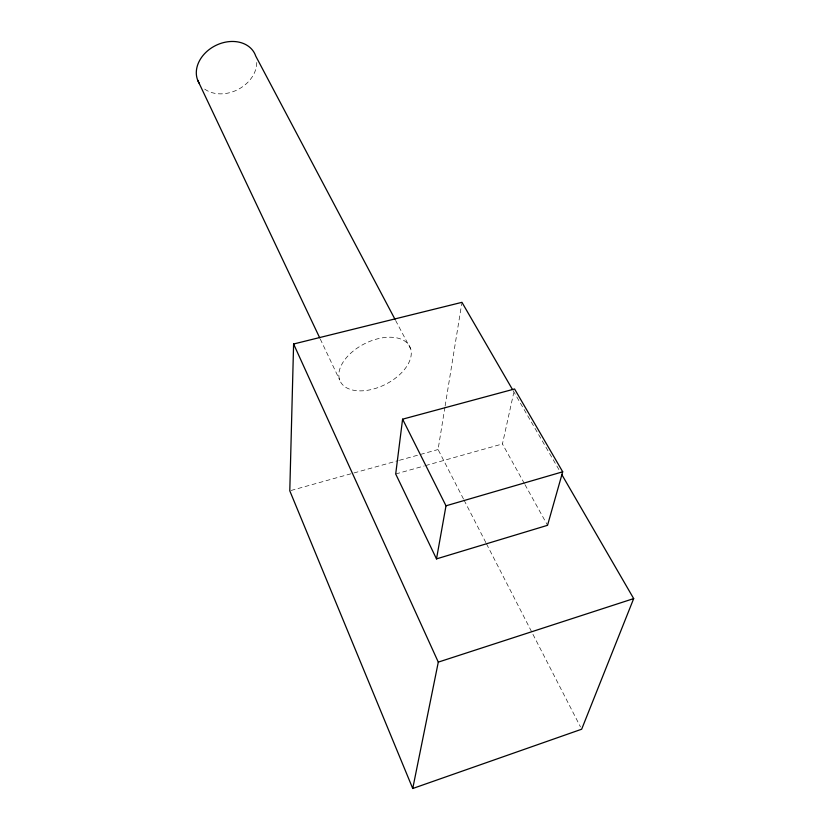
<?xml version="1.0" encoding="UTF-8"?>
<svg xmlns="http://www.w3.org/2000/svg" width="830" height="830" viewBox="0 0 830 830"><rect width="100%" height="100%" fill="white"/><g stroke="black" fill="none" stroke-linecap="round" stroke-linejoin="round"><path stroke-width="0.62" stroke-dasharray="4.15 3.11" d="M463.482 499.017L438.074 449.528L444.922 407.291M445.129 406.015L461.739 303.614M524.363 483.506L502.441 443.957L513.739 392.725M395.702 473.982L424.244 465.952M425.489 465.599L502.441 443.957M291.029 490.478L398.193 460.629M399.448 460.287L438.074 449.528M513.148 390.66L559.161 470.029M524.985 484.637L547.53 525.317M395.609 320.463L410.746 349.077A38.865 22.846 -26.6 0 1 362.575 390.816A38.865 22.846 -26.6 0 1 351.837 352.231A38.865 22.846 -26.6 0 1 410.746 349.077M464.074 500.168L485.934 542.758M486.525 543.909L580.481 726.924M320.266 339.014L339.678 380.005M256.761 62.489A31.488 24.682 -26.8 0 1 237.463 89.785A31.488 24.682 -26.8 0 1 204.139 88.706"/><path stroke-width="1.25" d="M512.494 389.54L461.947 302.338L293.602 344.004L289.784 490.821L412.738 788.5L581.664 729.217L633.684 598.596L561.754 474.501M402.592 419.181L395.702 473.982L436.497 558.891L547.53 525.317L562.699 471.803L514.569 388.98L402.592 419.181L446.001 505.802L436.497 558.891M412.738 788.5L438.292 662.122L293.602 344.004M438.292 662.122L633.684 598.596M446.001 505.802L562.699 471.803M395.007 319.322L255.713 56.035A31.488 24.682 -26.8 0 0 215.841 45.422A31.488 24.682 -26.8 0 0 199.418 83.602M197.654 80.157L319.706 337.841"/></g></svg>
